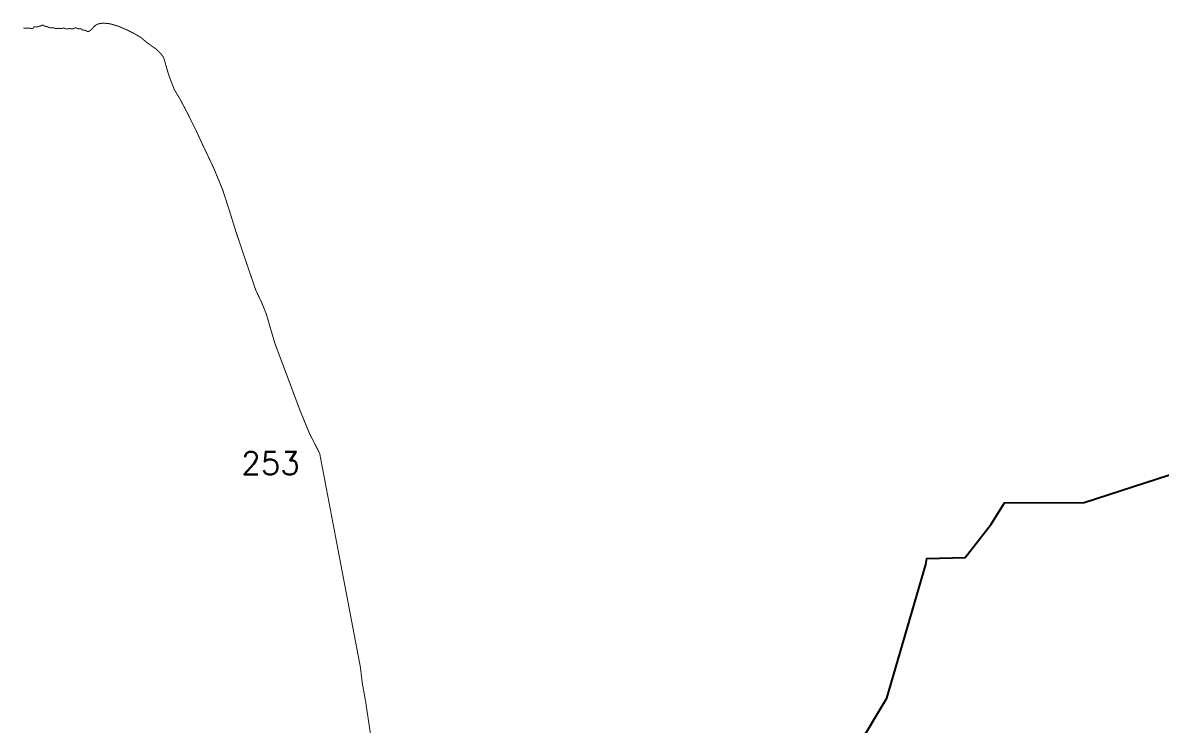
# Model space of a CAD drawing. Header units: metres. Extents: x 316433 to 323421, y 1885910 to 1892936.
# Drawn here: x 316433 to 319927, y 1890782 to 1892936 of the extents above; entities that cross this region are included whole.
import ezdxf

# ---------------------------------------------------------------- set-up
doc = ezdxf.new("R2010")
doc.units = ezdxf.units.M
doc.layers.add('NATURALLY PROTECTED', color=3, linetype='Continuous')
doc.layers.add('village', color=3, linetype='Continuous')
doc.styles.get("Standard").update_dxf_attribs({"font": 'simplex.shx'})

msp = doc.modelspace()

# ---------------------------------------------------------------- linework, layer by layer
at = {"layer": 'NATURALLY PROTECTED', "const_width": 3, "flags": 128}
msp.add_lwpolyline([(316434.7, 1892919.8), (316435.3, 1892919.9), (316443.1, 1892919.5), (316452.1, 1892919.5), (316459.1, 1892919), (316463.4, 1892919), (316464.7, 1892919.5), (316465.7, 1892921.4), (316467.1, 1892923.2), (316469.3, 1892924.2), (316472.6, 1892923.7), (316476.4, 1892923.1), (316478.5, 1892923.5), (316481.2, 1892925.1), (316485, 1892925.6), (316486.7, 1892925.9), (316489.9, 1892927.3), (316491.9, 1892928.4), (316493.3, 1892928.8), (316494.6, 1892929), (316496.1, 1892928.7), (316498.3, 1892927.3), (316500.4, 1892925.9), (316502.5, 1892925), (316506.5, 1892924.7), (316509.6, 1892923.5), (316513.8, 1892921.9), (316518.2, 1892921), (316521.5, 1892920.9), (316524.6, 1892920.8), (316527.5, 1892920.5), (316532.5, 1892919.3), (316535.7, 1892918.6), (316539.1, 1892918.4), (316540.8, 1892918.8), (316543.3, 1892919.3), (316545.8, 1892919), (316548.2, 1892918.6), (316550.1, 1892918.5), (316553.5, 1892919.2), (316557.6, 1892919.7), (316562.2, 1892919.1), (316566.8, 1892917.1), (316570.2, 1892917.1), (316572.3, 1892917.7), (316574.8, 1892918.5), (316577.8, 1892918.5), (316582.3, 1892917.4), (316585.8, 1892917.2), (316589.4, 1892918.3), (316592.5, 1892920.1), (316597, 1892920.6), (316599.1, 1892919.5), (316602.3, 1892918), (316605.6, 1892917.6), (316609.3, 1892918.4), (316613.3, 1892917.2), (316615.5, 1892914.6), (316619.6, 1892913.4), (316623.7, 1892913.4), (316627, 1892911.8), (316631, 1892909.5), (316633.6, 1892909.2), (316636.4, 1892910.1), (316640.4, 1892912.5), (316643, 1892914.9), (316646, 1892917.4), (316650.4, 1892923), (316655.6, 1892928), (316661.4, 1892931.6), (316669.1, 1892933.6), (316676, 1892934.6), (316684.5, 1892934.7), (316696.4, 1892933.9), (316705.5, 1892931.8), (316726.3, 1892925.7), (316751.9, 1892914.8), (316773.8, 1892903.9), (316794.7, 1892891.9), (316812.9, 1892876.7), (316827.1, 1892866.3), (316844.8, 1892853.9), (316855.4, 1892843.3), (316865.4, 1892830), (316871.3, 1892809.7), (316880.3, 1892778.5), (316887.7, 1892758.5), (316898.6, 1892731), (316916, 1892701.9), (316938.1, 1892660.1), (316964, 1892608.1), (316984.1, 1892564.5), (317019, 1892491.2), (317046.7, 1892424), (317069.6, 1892353.1), (317086.6, 1892297.9), (317120, 1892199), (317148.3, 1892116.2), (317166.5, 1892078.2), (317180.4, 1892043.7), (317206.9, 1891953.2), (317248.1, 1891843.6), (317284.1, 1891747.3), (317313, 1891677), (317344.4, 1891615.7), (317469.6, 1890958.8), (317475.1, 1890911.6), (317485.5, 1890854.1), (317501.3, 1890748.6)], dxfattribs=at)
at = {"layer": 'village', "color": 6}
msp.add_polyline3d([(318908.4, 1890570, 0), (319084.9, 1890864.7, 0), (319205.1, 1891275.4, 0), (319207.6, 1891292.9, 0), (319325.1, 1891296.4, 0), (319405.1, 1891399.1, 0), (319445.8, 1891464.4, 0), (319690.4, 1891465.1, 0), (320062.7, 1891585.5, 0)], dxfattribs=at)

# ---------------------------------------------------------------- texts
at = {"insert": (317103.7, 1891620.7), "char_height": 70, "attachment_point": 1}
msp.add_mtext_dynamic_manual_height_columns('253', width=95.172, gutter_width=1, heights=[0], dxfattribs=at)

doc.saveas('drawing.dxf')
